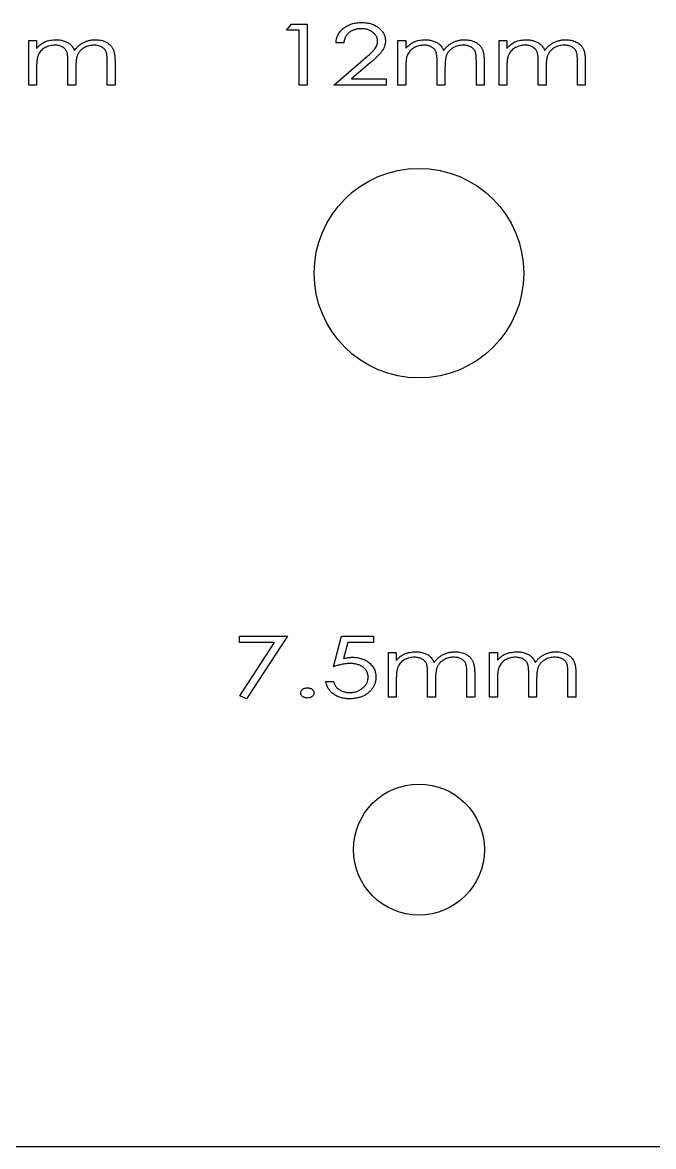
# Model space of a CAD drawing. Header units: millimetres. Extents: x 0 to 300, y -15 to 160.
# Drawn here: x 157.3 to 193.4, y 0 to 64.4 of the extents above; entities that cross this region are included whole.
import ezdxf

# ---------------------------------------------------------------- set-up
doc = ezdxf.new("R2010")
doc.units = ezdxf.units.MM

msp = doc.modelspace()

# ---------------------------------------------------------------- linework, layer by layer
at = {"color": 7, "linetype": 'Continuous', "lineweight": 25}
for p, q in [((172.427, 63.904), (172.701, 64.263)), ((173.145, 63.904), (172.427, 63.904)), ((172.701, 64.263), (173.594, 64.263)), ((173.145, 60.763), (173.145, 63.904)), ((173.594, 64.263), (173.594, 60.763)), ((157.665, 63.321), (158.113, 63.321)), ((157.665, 60.763), (157.665, 63.321)), ((158.113, 63.321), (158.113, 62.876)), ((175.703, 63.186), (175.254, 63.186)), ((178.799, 63.321), (179.248, 63.321)), ((178.799, 60.763), (178.799, 63.321)), ((179.248, 63.321), (179.248, 62.876)), ((184.588, 63.321), (185.036, 63.321)), ((184.588, 60.763), (184.588, 63.321)), ((185.036, 63.321), (185.036, 62.876)), ((158.113, 61.839), (158.113, 60.763)), ((159.908, 60.763), (159.908, 62.064)), ((162.152, 60.763), (162.152, 62.15)), ((162.6, 62.148), (162.6, 60.763)), ((175.12, 60.763), (176.809, 62.212)), ((177.213, 62.037), (176.145, 61.122)), ((179.248, 61.839), (179.248, 60.763)), ((181.043, 60.763), (181.043, 62.064)), ((183.286, 60.763), (183.286, 62.15)), ((183.735, 62.148), (183.735, 60.763)), ((185.036, 61.839), (185.036, 60.763)), ((186.831, 60.763), (186.831, 62.064)), ((189.075, 60.763), (189.075, 62.15)), ((189.524, 62.148), (189.524, 60.763)), ((160.357, 61.758), (160.357, 60.763)), ((181.491, 61.758), (181.491, 60.763)), ((187.28, 61.758), (187.28, 60.763)), ((158.113, 60.763), (157.665, 60.763)), ((160.357, 60.763), (159.908, 60.763)), ((162.6, 60.763), (162.152, 60.763)), ((173.594, 60.763), (173.145, 60.763)), ((178.126, 60.763), (175.12, 60.763)), ((176.145, 61.122), (178.126, 61.122)), ((178.126, 61.122), (178.126, 60.763)), ((179.248, 60.763), (178.799, 60.763)), ((181.491, 60.763), (181.043, 60.763)), ((183.735, 60.763), (183.286, 60.763)), ((185.036, 60.763), (184.588, 60.763)), ((187.28, 60.763), (186.831, 60.763)), ((189.524, 60.763), (189.075, 60.763)), ((169.73, 29.222), (172.467, 29.222)), ((169.73, 28.863), (169.73, 29.222)), ((172.467, 29.222), (170.134, 25.633)), ((175.115, 27.472), (175.564, 29.222)), ((175.564, 29.222), (177.403, 29.222)), ((177.403, 29.222), (177.403, 28.863)), ((171.731, 28.863), (169.73, 28.863)), ((169.741, 25.804), (171.731, 28.863)), ((175.928, 28.863), (175.69, 27.935)), ((177.403, 28.863), (175.928, 28.863)), ((178.256, 28.28), (178.705, 28.28)), ((178.256, 25.722), (178.256, 28.28)), ((178.705, 28.28), (178.705, 27.835)), ((184.044, 28.28), (184.493, 28.28)), ((184.044, 25.722), (184.044, 28.28)), ((184.493, 28.28), (184.493, 27.835)), ((182.743, 25.722), (182.743, 27.109)), ((183.192, 27.108), (183.192, 25.722)), ((188.532, 25.722), (188.532, 27.109)), ((188.98, 27.108), (188.98, 25.722)), ((174.666, 26.62), (175.115, 26.62)), ((178.705, 26.798), (178.705, 25.722)), ((180.499, 25.722), (180.499, 27.023)), ((180.948, 26.717), (180.948, 25.722)), ((184.493, 26.798), (184.493, 25.722)), ((186.288, 25.722), (186.288, 27.023)), ((186.737, 26.717), (186.737, 25.722)), ((170.134, 25.633), (169.741, 25.804)), ((178.705, 25.722), (178.256, 25.722)), ((180.948, 25.722), (180.499, 25.722)), ((183.192, 25.722), (182.743, 25.722)), ((184.493, 25.722), (184.044, 25.722)), ((186.737, 25.722), (186.288, 25.722)), ((188.98, 25.722), (188.532, 25.722)), ((0, 0), (300, 0))]:
    msp.add_line(p, q, dxfattribs=at)
for centre, radius in [((180, 50), 6), ((180, 17), 3.75)]:
    msp.add_circle(centre, radius, dxfattribs=at)
for points, knots in [([(175.254, 63.186), (175.257, 63.228), (175.262, 63.31), (175.286, 63.43), (175.322, 63.544), (175.37, 63.652), (175.432, 63.754), (175.505, 63.852), (175.591, 63.943), (175.689, 64.027), (175.796, 64.104), (175.91, 64.17), (176.03, 64.227), (176.157, 64.273), (176.29, 64.309), (176.428, 64.334), (176.573, 64.35), (176.671, 64.352), (176.722, 64.353)], [0, 0, 0, 0, 0.060187, 0.1186, 0.175503, 0.232224, 0.289199, 0.347421, 0.407245, 0.469592, 0.533084, 0.596651, 0.659955, 0.724552, 0.790185, 0.858053, 0.927521, 1, 1, 1, 1]), ([(176.722, 64.353), (176.771, 64.352), (176.868, 64.35), (177.01, 64.335), (177.144, 64.311), (177.271, 64.277), (177.391, 64.233), (177.503, 64.179), (177.609, 64.116), (177.706, 64.042), (177.794, 63.963), (177.87, 63.879), (177.936, 63.793), (177.989, 63.701), (178.031, 63.607), (178.06, 63.509), (178.078, 63.407), (178.08, 63.338), (178.081, 63.303)], [0, 0, 0, 0, 0.0778757, 0.152072, 0.223363, 0.2917572, 0.3583186, 0.4235091, 0.487732, 0.5516878, 0.614071, 0.673318, 0.7297104, 0.784494, 0.8382481, 0.891559, 0.9452177, 1, 1, 1, 1]), ([(176.7, 63.994), (176.666, 63.993), (176.6, 63.992), (176.503, 63.982), (176.411, 63.965), (176.323, 63.942), (176.239, 63.913), (176.159, 63.876), (176.084, 63.832), (176.014, 63.783), (175.949, 63.727), (175.891, 63.666), (175.841, 63.599), (175.798, 63.527), (175.763, 63.449), (175.735, 63.367), (175.715, 63.278), (175.707, 63.217), (175.703, 63.186)], [0, 0, 0, 0, 0.070999, 0.139349, 0.204974, 0.268678, 0.331326, 0.39262, 0.453131, 0.513965, 0.573719, 0.632629, 0.69107, 0.749633, 0.809173, 0.870568, 0.933798, 1, 1, 1, 1]), ([(177.633, 63.284), (177.632, 63.308), (177.63, 63.355), (177.617, 63.425), (177.596, 63.491), (177.566, 63.556), (177.527, 63.617), (177.48, 63.676), (177.425, 63.732), (177.362, 63.786), (177.293, 63.834), (177.22, 63.877), (177.143, 63.913), (177.062, 63.943), (176.977, 63.966), (176.888, 63.982), (176.795, 63.992), (176.732, 63.993), (176.7, 63.994)], [0, 0, 0, 0, 0.055224, 0.109076, 0.162405, 0.216574, 0.272661, 0.329974, 0.39074, 0.454756, 0.520287, 0.585452, 0.650983, 0.717153, 0.784938, 0.854163, 0.925906, 1, 1, 1, 1]), ([(158.113, 62.876), (158.15, 62.915), (158.22, 62.99), (158.333, 63.089), (158.447, 63.172), (158.527, 63.215), (158.566, 63.236)], [0, 0, 0, 0, 0.275334, 0.531598, 0.772747, 1, 1, 1, 1]), ([(158.566, 63.236), (158.62, 63.256), (158.727, 63.296), (158.895, 63.336), (159.066, 63.361), (159.182, 63.364), (159.24, 63.366)], [0, 0, 0, 0, 0.248666, 0.497511, 0.746763, 1, 1, 1, 1]), ([(159.24, 63.366), (159.279, 63.365), (159.357, 63.362), (159.472, 63.349), (159.584, 63.326), (159.692, 63.294), (159.794, 63.254), (159.887, 63.209), (159.97, 63.157), (160.045, 63.098), (160.113, 63.029), (160.173, 62.947), (160.231, 62.853), (160.262, 62.784), (160.279, 62.748)], [0, 0, 0, 0, 0.091495, 0.181331, 0.269692, 0.35767, 0.442954, 0.523017, 0.598806, 0.67121, 0.744319, 0.822785, 0.90752, 1, 1, 1, 1]), ([(160.279, 62.748), (160.297, 62.773), (160.332, 62.822), (160.39, 62.891), (160.451, 62.955), (160.515, 63.015), (160.583, 63.071), (160.654, 63.121), (160.728, 63.167), (160.805, 63.209), (160.885, 63.246), (160.967, 63.277), (161.049, 63.305), (161.134, 63.328), (161.22, 63.344), (161.307, 63.357), (161.396, 63.364), (161.456, 63.365), (161.486, 63.366)], [0, 0, 0, 0, 0.064963, 0.128426, 0.191314, 0.253159, 0.314906, 0.376509, 0.438526, 0.50052, 0.562959, 0.624754, 0.686477, 0.748159, 0.810399, 0.87263, 0.935901, 1, 1, 1, 1]), ([(161.486, 63.366), (161.541, 63.364), (161.649, 63.361), (161.805, 63.336), (161.951, 63.294), (162.065, 63.245), (162.149, 63.198), (162.209, 63.161), (162.264, 63.119), (162.314, 63.074), (162.361, 63.026), (162.403, 62.975), (162.441, 62.92), (162.475, 62.861), (162.505, 62.797), (162.531, 62.726), (162.552, 62.648), (162.57, 62.562), (162.584, 62.469), (162.594, 62.369), (162.599, 62.261), (162.6, 62.187), (162.6, 62.148)], [0, 0, 0, 0, 0.0870232, 0.1701395, 0.2494902, 0.3271878, 0.3652641, 0.4021953, 0.4383649, 0.4739917, 0.5090378, 0.5439842, 0.5790694, 0.6145287, 0.6512593, 0.6910396, 0.7336616, 0.779794, 0.8291687, 0.8823072, 0.9393378, 1, 1, 1, 1]), ([(176.809, 62.212), (176.85, 62.246), (176.928, 62.312), (177.041, 62.409), (177.141, 62.499), (177.23, 62.581), (177.308, 62.658), (177.376, 62.726), (177.431, 62.789), (177.49, 62.861), (177.547, 62.949), (177.596, 63.058), (177.627, 63.17), (177.631, 63.246), (177.633, 63.284)], [0, 0, 0, 0, 0.115125, 0.221258, 0.31766, 0.404739, 0.482883, 0.551792, 0.611569, 0.662324, 0.752051, 0.836816, 0.918323, 1, 1, 1, 1]), ([(178.081, 63.303), (178.081, 63.279), (178.08, 63.23), (178.071, 63.157), (178.057, 63.085), (178.038, 63.014), (178.013, 62.944), (177.981, 62.876), (177.946, 62.808), (177.903, 62.742), (177.852, 62.673), (177.792, 62.599), (177.721, 62.519), (177.639, 62.434), (177.548, 62.342), (177.445, 62.246), (177.333, 62.142), (177.254, 62.073), (177.213, 62.037)], [0, 0, 0, 0, 0.046436, 0.092701, 0.138635, 0.184837, 0.231391, 0.278461, 0.326501, 0.375783, 0.428906, 0.488607, 0.555914, 0.63031, 0.711557, 0.800339, 0.896359, 1, 1, 1, 1]), ([(179.248, 62.876), (179.284, 62.915), (179.355, 62.99), (179.468, 63.089), (179.582, 63.172), (179.662, 63.215), (179.701, 63.236)], [0, 0, 0, 0, 0.275334, 0.531598, 0.772747, 1, 1, 1, 1]), ([(179.701, 63.236), (179.754, 63.256), (179.862, 63.296), (180.029, 63.336), (180.201, 63.361), (180.316, 63.364), (180.375, 63.366)], [0, 0, 0, 0, 0.248666, 0.497511, 0.746763, 1, 1, 1, 1]), ([(180.375, 63.366), (180.414, 63.365), (180.492, 63.362), (180.607, 63.349), (180.719, 63.326), (180.827, 63.294), (180.928, 63.254), (181.022, 63.209), (181.105, 63.157), (181.18, 63.098), (181.247, 63.029), (181.308, 62.947), (181.365, 62.853), (181.397, 62.784), (181.414, 62.748)], [0, 0, 0, 0, 0.0914947, 0.1813305, 0.2696925, 0.3576699, 0.4429541, 0.5230166, 0.5988065, 0.6712097, 0.7443191, 0.8227847, 0.9075203, 1, 1, 1, 1]), ([(181.414, 62.748), (181.432, 62.773), (181.467, 62.822), (181.525, 62.891), (181.586, 62.955), (181.65, 63.015), (181.717, 63.071), (181.788, 63.121), (181.863, 63.167), (181.94, 63.209), (182.019, 63.246), (182.101, 63.277), (182.184, 63.305), (182.268, 63.328), (182.354, 63.344), (182.442, 63.357), (182.531, 63.364), (182.591, 63.365), (182.621, 63.366)], [0, 0, 0, 0, 0.064963, 0.128426, 0.191314, 0.253159, 0.314906, 0.376509, 0.438526, 0.50052, 0.562959, 0.624754, 0.686477, 0.748159, 0.810399, 0.87263, 0.935901, 1, 1, 1, 1]), ([(182.621, 63.366), (182.676, 63.364), (182.784, 63.361), (182.94, 63.336), (183.086, 63.294), (183.2, 63.245), (183.284, 63.198), (183.343, 63.161), (183.398, 63.119), (183.449, 63.074), (183.495, 63.026), (183.537, 62.975), (183.575, 62.92), (183.609, 62.861), (183.639, 62.797), (183.665, 62.726), (183.687, 62.648), (183.705, 62.562), (183.719, 62.469), (183.728, 62.369), (183.734, 62.261), (183.735, 62.187), (183.735, 62.148)], [0, 0, 0, 0, 0.087023, 0.170139, 0.24949, 0.327188, 0.365264, 0.402195, 0.438365, 0.473992, 0.509038, 0.543984, 0.579069, 0.614529, 0.651259, 0.69104, 0.733662, 0.779794, 0.829169, 0.882307, 0.939338, 1, 1, 1, 1]), ([(185.036, 62.876), (185.073, 62.915), (185.143, 62.99), (185.256, 63.089), (185.37, 63.172), (185.45, 63.215), (185.489, 63.236)], [0, 0, 0, 0, 0.2753336, 0.5315984, 0.7727473, 1, 1, 1, 1]), ([(185.489, 63.236), (185.543, 63.256), (185.65, 63.296), (185.818, 63.336), (185.989, 63.361), (186.105, 63.364), (186.163, 63.366)], [0, 0, 0, 0, 0.248666, 0.497511, 0.746763, 1, 1, 1, 1]), ([(186.163, 63.366), (186.202, 63.365), (186.28, 63.362), (186.395, 63.349), (186.508, 63.326), (186.615, 63.294), (186.717, 63.254), (186.81, 63.209), (186.893, 63.157), (186.968, 63.098), (187.036, 63.029), (187.096, 62.947), (187.154, 62.853), (187.186, 62.784), (187.202, 62.748)], [0, 0, 0, 0, 0.0914947, 0.1813305, 0.2696925, 0.3576699, 0.4429541, 0.5230166, 0.5988065, 0.6712097, 0.7443191, 0.8227847, 0.9075203, 1, 1, 1, 1]), ([(187.202, 62.748), (187.22, 62.773), (187.256, 62.822), (187.313, 62.891), (187.374, 62.955), (187.438, 63.015), (187.506, 63.071), (187.577, 63.121), (187.651, 63.167), (187.729, 63.209), (187.808, 63.246), (187.89, 63.277), (187.972, 63.305), (188.057, 63.328), (188.143, 63.344), (188.23, 63.357), (188.319, 63.364), (188.379, 63.365), (188.409, 63.366)], [0, 0, 0, 0, 0.064963, 0.128426, 0.191314, 0.253159, 0.314906, 0.376509, 0.438526, 0.50052, 0.562959, 0.624754, 0.686477, 0.748159, 0.810399, 0.87263, 0.935901, 1, 1, 1, 1]), ([(188.409, 63.366), (188.464, 63.364), (188.572, 63.361), (188.728, 63.336), (188.874, 63.294), (188.988, 63.245), (189.072, 63.198), (189.132, 63.161), (189.187, 63.119), (189.237, 63.074), (189.284, 63.026), (189.326, 62.975), (189.364, 62.92), (189.398, 62.861), (189.428, 62.797), (189.454, 62.726), (189.475, 62.648), (189.493, 62.562), (189.507, 62.469), (189.517, 62.369), (189.522, 62.261), (189.523, 62.187), (189.524, 62.148)], [0, 0, 0, 0, 0.087023, 0.170139, 0.24949, 0.327188, 0.365264, 0.402195, 0.438365, 0.473992, 0.509038, 0.543984, 0.579069, 0.614529, 0.651259, 0.69104, 0.733662, 0.779794, 0.829169, 0.882307, 0.939338, 1, 1, 1, 1]), ([(159.148, 63.052), (159.101, 63.05), (159.006, 63.047), (158.867, 63.02), (158.733, 62.977), (158.605, 62.918), (158.488, 62.845), (158.386, 62.757), (158.3, 62.659), (158.241, 62.566), (158.204, 62.484), (158.18, 62.414), (158.159, 62.337), (158.142, 62.252), (158.129, 62.16), (158.12, 62.06), (158.114, 61.952), (158.114, 61.878), (158.113, 61.839)], [0, 0, 0, 0, 0.0783695, 0.1556176, 0.2325217, 0.3102833, 0.386838, 0.4598222, 0.5308438, 0.6021689, 0.6394218, 0.6795258, 0.7234663, 0.7710062, 0.8220197, 0.8773569, 0.9364012, 1, 1, 1, 1]), ([(159.908, 62.064), (159.908, 62.1), (159.907, 62.171), (159.905, 62.272), (159.898, 62.364), (159.891, 62.447), (159.88, 62.521), (159.869, 62.585), (159.854, 62.64), (159.831, 62.702), (159.794, 62.768), (159.736, 62.84), (159.664, 62.902), (159.58, 62.955), (159.485, 62.998), (159.38, 63.03), (159.267, 63.048), (159.188, 63.05), (159.148, 63.052)], [0, 0, 0, 0, 0.07574, 0.145712, 0.209053, 0.26622, 0.317385, 0.362041, 0.401599, 0.435023, 0.496775, 0.558852, 0.623472, 0.69199, 0.764089, 0.838247, 0.916917, 1, 1, 1, 1]), ([(161.394, 63.052), (161.344, 63.05), (161.247, 63.047), (161.104, 63.019), (160.967, 62.976), (160.86, 62.925), (160.78, 62.876), (160.723, 62.837), (160.671, 62.793), (160.622, 62.749), (160.579, 62.7), (160.538, 62.649), (160.504, 62.595), (160.471, 62.537), (160.443, 62.473), (160.421, 62.399), (160.4, 62.316), (160.384, 62.223), (160.372, 62.121), (160.363, 62.009), (160.358, 61.887), (160.357, 61.802), (160.357, 61.758)], [0, 0, 0, 0, 0.077845, 0.153555, 0.228222, 0.303349, 0.340367, 0.376638, 0.411962, 0.446627, 0.480796, 0.51491, 0.548727, 0.582858, 0.618987, 0.659177, 0.703934, 0.753287, 0.807472, 0.866601, 0.930743, 1, 1, 1, 1]), ([(162.152, 62.15), (162.151, 62.183), (162.151, 62.246), (162.147, 62.336), (162.142, 62.418), (162.134, 62.492), (162.124, 62.559), (162.111, 62.617), (162.097, 62.668), (162.073, 62.724), (162.036, 62.787), (161.977, 62.853), (161.906, 62.911), (161.823, 62.961), (161.728, 63.002), (161.625, 63.031), (161.512, 63.049), (161.434, 63.051), (161.394, 63.052)], [0, 0, 0, 0, 0.071452, 0.137333, 0.19718, 0.251565, 0.300142, 0.343594, 0.381868, 0.415039, 0.476828, 0.540485, 0.60648, 0.677459, 0.751973, 0.829992, 0.91213, 1, 1, 1, 1]), ([(180.283, 63.052), (180.235, 63.05), (180.141, 63.047), (180.002, 63.02), (179.868, 62.977), (179.74, 62.918), (179.623, 62.845), (179.521, 62.757), (179.434, 62.659), (179.376, 62.566), (179.339, 62.484), (179.314, 62.414), (179.293, 62.337), (179.277, 62.252), (179.263, 62.16), (179.255, 62.06), (179.249, 61.952), (179.248, 61.878), (179.248, 61.839)], [0, 0, 0, 0, 0.0783695, 0.1556176, 0.2325217, 0.3102833, 0.386838, 0.4598222, 0.5308438, 0.6021689, 0.6394218, 0.6795258, 0.7234663, 0.7710062, 0.8220197, 0.8773569, 0.9364012, 1, 1, 1, 1]), ([(181.043, 62.064), (181.042, 62.1), (181.042, 62.171), (181.04, 62.272), (181.033, 62.364), (181.026, 62.447), (181.015, 62.521), (181.004, 62.585), (180.988, 62.64), (180.966, 62.702), (180.928, 62.768), (180.871, 62.84), (180.799, 62.902), (180.714, 62.955), (180.619, 62.998), (180.515, 63.03), (180.401, 63.048), (180.323, 63.05), (180.283, 63.052)], [0, 0, 0, 0, 0.07574, 0.145712, 0.209053, 0.26622, 0.317385, 0.362041, 0.401599, 0.435023, 0.496775, 0.558852, 0.623472, 0.69199, 0.764089, 0.838247, 0.916917, 1, 1, 1, 1]), ([(182.528, 63.052), (182.479, 63.05), (182.381, 63.047), (182.239, 63.019), (182.102, 62.976), (181.995, 62.925), (181.914, 62.876), (181.857, 62.837), (181.806, 62.793), (181.757, 62.749), (181.713, 62.7), (181.673, 62.649), (181.638, 62.595), (181.606, 62.537), (181.578, 62.473), (181.555, 62.399), (181.535, 62.316), (181.519, 62.223), (181.507, 62.121), (181.497, 62.009), (181.493, 61.887), (181.492, 61.802), (181.491, 61.758)], [0, 0, 0, 0, 0.0778452, 0.1535548, 0.2282223, 0.3033491, 0.3403667, 0.3766383, 0.4119624, 0.4466274, 0.4807957, 0.5149104, 0.5487274, 0.582858, 0.6189872, 0.6591767, 0.703934, 0.7532874, 0.8074721, 0.8666005, 0.9307434, 1, 1, 1, 1]), ([(183.286, 62.15), (183.286, 62.183), (183.285, 62.246), (183.282, 62.336), (183.276, 62.418), (183.269, 62.492), (183.259, 62.559), (183.245, 62.617), (183.231, 62.668), (183.208, 62.724), (183.17, 62.787), (183.112, 62.853), (183.04, 62.911), (182.957, 62.961), (182.863, 63.002), (182.759, 63.031), (182.647, 63.049), (182.569, 63.051), (182.528, 63.052)], [0, 0, 0, 0, 0.071452, 0.137333, 0.19718, 0.251565, 0.300142, 0.343594, 0.381868, 0.415039, 0.476828, 0.540485, 0.60648, 0.677459, 0.751973, 0.829992, 0.91213, 1, 1, 1, 1]), ([(186.071, 63.052), (186.024, 63.05), (185.929, 63.047), (185.79, 63.02), (185.656, 62.977), (185.529, 62.918), (185.411, 62.845), (185.309, 62.757), (185.223, 62.659), (185.165, 62.566), (185.127, 62.484), (185.103, 62.414), (185.082, 62.337), (185.066, 62.252), (185.052, 62.16), (185.043, 62.06), (185.038, 61.952), (185.037, 61.878), (185.036, 61.839)], [0, 0, 0, 0, 0.078369, 0.155618, 0.232522, 0.310283, 0.386838, 0.459822, 0.530844, 0.602169, 0.639422, 0.679526, 0.723466, 0.771006, 0.82202, 0.877357, 0.936401, 1, 1, 1, 1]), ([(186.831, 62.064), (186.831, 62.1), (186.83, 62.171), (186.828, 62.272), (186.821, 62.364), (186.814, 62.447), (186.803, 62.521), (186.792, 62.585), (186.777, 62.64), (186.755, 62.702), (186.717, 62.768), (186.659, 62.84), (186.587, 62.902), (186.503, 62.955), (186.408, 62.998), (186.303, 63.03), (186.19, 63.048), (186.111, 63.05), (186.071, 63.052)], [0, 0, 0, 0, 0.0757399, 0.1457118, 0.2090526, 0.2662204, 0.3173846, 0.3620406, 0.4015988, 0.4350226, 0.4967749, 0.5588523, 0.6234715, 0.69199, 0.7640894, 0.8382475, 0.916917, 1, 1, 1, 1]), ([(188.317, 63.052), (188.267, 63.05), (188.17, 63.047), (188.027, 63.019), (187.891, 62.976), (187.783, 62.925), (187.703, 62.876), (187.646, 62.837), (187.594, 62.793), (187.545, 62.749), (187.502, 62.7), (187.461, 62.649), (187.427, 62.595), (187.394, 62.537), (187.366, 62.473), (187.344, 62.399), (187.323, 62.316), (187.308, 62.223), (187.295, 62.121), (187.286, 62.009), (187.281, 61.887), (187.28, 61.802), (187.28, 61.758)], [0, 0, 0, 0, 0.077845, 0.153555, 0.228222, 0.303349, 0.340367, 0.376638, 0.411962, 0.446627, 0.480796, 0.51491, 0.548727, 0.582858, 0.618987, 0.659177, 0.703934, 0.753287, 0.807472, 0.866601, 0.930743, 1, 1, 1, 1]), ([(189.075, 62.15), (189.075, 62.183), (189.074, 62.246), (189.07, 62.336), (189.065, 62.418), (189.058, 62.492), (189.047, 62.559), (189.034, 62.617), (189.02, 62.668), (188.996, 62.724), (188.959, 62.787), (188.901, 62.853), (188.829, 62.911), (188.746, 62.961), (188.651, 63.002), (188.548, 63.031), (188.435, 63.049), (188.357, 63.051), (188.317, 63.052)], [0, 0, 0, 0, 0.0714522, 0.1373331, 0.19718, 0.2515646, 0.3001416, 0.3435939, 0.381868, 0.4150388, 0.4768277, 0.540485, 0.6064804, 0.6774591, 0.7519729, 0.829992, 0.9121299, 1, 1, 1, 1]), ([(179.158, 28.195), (179.211, 28.215), (179.318, 28.255), (179.486, 28.295), (179.657, 28.32), (179.773, 28.323), (179.831, 28.325)], [0, 0, 0, 0, 0.248666, 0.497511, 0.746763, 1, 1, 1, 1]), ([(179.831, 28.325), (179.871, 28.324), (179.948, 28.322), (180.064, 28.308), (180.176, 28.285), (180.284, 28.253), (180.385, 28.213), (180.478, 28.168), (180.562, 28.116), (180.636, 28.057), (180.704, 27.988), (180.764, 27.906), (180.822, 27.813), (180.854, 27.743), (180.87, 27.707)], [0, 0, 0, 0, 0.091495, 0.181331, 0.269692, 0.35767, 0.442954, 0.523017, 0.598806, 0.67121, 0.744319, 0.822785, 0.90752, 1, 1, 1, 1]), ([(180.87, 27.707), (180.888, 27.732), (180.924, 27.781), (180.982, 27.85), (181.043, 27.914), (181.107, 27.974), (181.174, 28.03), (181.245, 28.08), (181.319, 28.127), (181.397, 28.168), (181.476, 28.205), (181.558, 28.236), (181.641, 28.264), (181.725, 28.287), (181.811, 28.303), (181.899, 28.316), (181.988, 28.323), (182.048, 28.324), (182.078, 28.325)], [0, 0, 0, 0, 0.064963, 0.128426, 0.191314, 0.253159, 0.314906, 0.376509, 0.438526, 0.50052, 0.562959, 0.624754, 0.686477, 0.748159, 0.810399, 0.87263, 0.935901, 1, 1, 1, 1]), ([(182.078, 28.325), (182.133, 28.323), (182.24, 28.32), (182.397, 28.296), (182.543, 28.253), (182.656, 28.205), (182.741, 28.158), (182.8, 28.12), (182.855, 28.078), (182.905, 28.033), (182.952, 27.985), (182.994, 27.934), (183.032, 27.879), (183.066, 27.82), (183.096, 27.756), (183.122, 27.685), (183.143, 27.607), (183.162, 27.522), (183.175, 27.429), (183.185, 27.328), (183.19, 27.22), (183.191, 27.146), (183.192, 27.108)], [0, 0, 0, 0, 0.087023, 0.170139, 0.24949, 0.327188, 0.365264, 0.402195, 0.438365, 0.473992, 0.509038, 0.543984, 0.579069, 0.614529, 0.651259, 0.69104, 0.733662, 0.779794, 0.829169, 0.882307, 0.939338, 1, 1, 1, 1]), ([(184.946, 28.195), (185, 28.215), (185.107, 28.255), (185.274, 28.295), (185.446, 28.32), (185.562, 28.323), (185.62, 28.325)], [0, 0, 0, 0, 0.248666, 0.497511, 0.746763, 1, 1, 1, 1]), ([(185.62, 28.325), (185.659, 28.324), (185.737, 28.322), (185.852, 28.308), (185.964, 28.285), (186.072, 28.253), (186.174, 28.213), (186.267, 28.168), (186.35, 28.116), (186.425, 28.057), (186.492, 27.988), (186.553, 27.906), (186.611, 27.813), (186.642, 27.743), (186.659, 27.707)], [0, 0, 0, 0, 0.091495, 0.181331, 0.269692, 0.35767, 0.442954, 0.523017, 0.598806, 0.67121, 0.744319, 0.822785, 0.90752, 1, 1, 1, 1]), ([(186.659, 27.707), (186.677, 27.732), (186.712, 27.781), (186.77, 27.85), (186.831, 27.914), (186.895, 27.974), (186.962, 28.03), (187.034, 28.08), (187.108, 28.127), (187.185, 28.168), (187.265, 28.205), (187.346, 28.236), (187.429, 28.264), (187.514, 28.287), (187.6, 28.303), (187.687, 28.316), (187.776, 28.323), (187.836, 28.324), (187.866, 28.325)], [0, 0, 0, 0, 0.064963, 0.128426, 0.191314, 0.253159, 0.314906, 0.376509, 0.438526, 0.50052, 0.562959, 0.624754, 0.686477, 0.748159, 0.810399, 0.87263, 0.935901, 1, 1, 1, 1]), ([(187.866, 28.325), (187.921, 28.323), (188.029, 28.32), (188.185, 28.296), (188.331, 28.253), (188.445, 28.205), (188.529, 28.158), (188.588, 28.12), (188.643, 28.078), (188.694, 28.033), (188.74, 27.985), (188.783, 27.934), (188.821, 27.879), (188.855, 27.82), (188.884, 27.756), (188.91, 27.685), (188.932, 27.607), (188.95, 27.522), (188.964, 27.429), (188.974, 27.328), (188.979, 27.22), (188.98, 27.146), (188.98, 27.108)], [0, 0, 0, 0, 0.0870232, 0.1701395, 0.2494902, 0.3271878, 0.3652641, 0.4021953, 0.4383649, 0.4739917, 0.5090378, 0.5439842, 0.5790694, 0.6145287, 0.6512593, 0.6910396, 0.7336616, 0.779794, 0.8291687, 0.8823072, 0.9393378, 1, 1, 1, 1]), ([(175.69, 27.935), (175.736, 27.947), (175.824, 27.969), (175.953, 27.993), (176.076, 28.008), (176.155, 28.01), (176.194, 28.011)], [0, 0, 0, 0, 0.274191, 0.532566, 0.773149, 1, 1, 1, 1]), ([(176.194, 28.011), (176.242, 28.01), (176.335, 28.008), (176.472, 27.992), (176.603, 27.967), (176.727, 27.932), (176.845, 27.887), (176.956, 27.832), (177.061, 27.766), (177.159, 27.691), (177.247, 27.608), (177.326, 27.519), (177.391, 27.424), (177.446, 27.324), (177.487, 27.217), (177.516, 27.105), (177.535, 26.987), (177.537, 26.907), (177.538, 26.866)], [0, 0, 0, 0, 0.072428, 0.142059, 0.208935, 0.274198, 0.337657, 0.400338, 0.462661, 0.525401, 0.587156, 0.646505, 0.704674, 0.761991, 0.819515, 0.877869, 0.93784, 1, 1, 1, 1]), ([(178.705, 27.835), (178.741, 27.874), (178.812, 27.95), (178.925, 28.049), (179.039, 28.131), (179.119, 28.174), (179.158, 28.195)], [0, 0, 0, 0, 0.275334, 0.531598, 0.772747, 1, 1, 1, 1]), ([(179.739, 28.011), (179.692, 28.009), (179.597, 28.006), (179.459, 27.979), (179.324, 27.936), (179.197, 27.877), (179.079, 27.804), (178.977, 27.717), (178.891, 27.618), (178.833, 27.525), (178.796, 27.443), (178.771, 27.374), (178.75, 27.296), (178.734, 27.212), (178.72, 27.119), (178.712, 27.019), (178.706, 26.911), (178.705, 26.837), (178.705, 26.798)], [0, 0, 0, 0, 0.0783695, 0.1556176, 0.2325217, 0.3102833, 0.386838, 0.4598222, 0.5308438, 0.6021689, 0.6394218, 0.6795258, 0.7234663, 0.7710062, 0.8220197, 0.8773569, 0.9364012, 1, 1, 1, 1]), ([(180.499, 27.023), (180.499, 27.06), (180.498, 27.13), (180.496, 27.231), (180.489, 27.323), (180.482, 27.406), (180.471, 27.48), (180.46, 27.544), (180.445, 27.599), (180.423, 27.661), (180.385, 27.728), (180.327, 27.799), (180.255, 27.861), (180.171, 27.914), (180.076, 27.957), (179.971, 27.989), (179.858, 28.007), (179.78, 28.009), (179.739, 28.011)], [0, 0, 0, 0, 0.07574, 0.145712, 0.209053, 0.26622, 0.317385, 0.362041, 0.401599, 0.435023, 0.496775, 0.558852, 0.623472, 0.69199, 0.764089, 0.838247, 0.916917, 1, 1, 1, 1]), ([(181.985, 28.011), (181.936, 28.009), (181.838, 28.006), (181.696, 27.978), (181.559, 27.935), (181.452, 27.884), (181.371, 27.835), (181.314, 27.796), (181.262, 27.753), (181.213, 27.708), (181.17, 27.659), (181.13, 27.608), (181.095, 27.554), (181.062, 27.496), (181.034, 27.432), (181.012, 27.358), (180.991, 27.275), (180.976, 27.183), (180.963, 27.08), (180.954, 26.968), (180.95, 26.846), (180.949, 26.761), (180.948, 26.717)], [0, 0, 0, 0, 0.077845, 0.153555, 0.228222, 0.303349, 0.340367, 0.376638, 0.411962, 0.446627, 0.480796, 0.51491, 0.548727, 0.582858, 0.618987, 0.659177, 0.703934, 0.753287, 0.807472, 0.866601, 0.930743, 1, 1, 1, 1]), ([(182.743, 27.109), (182.743, 27.142), (182.742, 27.205), (182.739, 27.295), (182.733, 27.377), (182.726, 27.451), (182.716, 27.518), (182.702, 27.576), (182.688, 27.627), (182.664, 27.683), (182.627, 27.746), (182.569, 27.812), (182.497, 27.87), (182.414, 27.92), (182.32, 27.961), (182.216, 27.99), (182.103, 28.008), (182.025, 28.01), (181.985, 28.011)], [0, 0, 0, 0, 0.071452, 0.137333, 0.19718, 0.251565, 0.300142, 0.343594, 0.381868, 0.415039, 0.476828, 0.540485, 0.60648, 0.677459, 0.751973, 0.829992, 0.91213, 1, 1, 1, 1]), ([(184.493, 27.835), (184.53, 27.874), (184.6, 27.95), (184.713, 28.049), (184.827, 28.131), (184.907, 28.174), (184.946, 28.195)], [0, 0, 0, 0, 0.275334, 0.531598, 0.772747, 1, 1, 1, 1]), ([(185.528, 28.011), (185.48, 28.009), (185.386, 28.006), (185.247, 27.979), (185.113, 27.936), (184.985, 27.877), (184.868, 27.804), (184.766, 27.717), (184.68, 27.618), (184.621, 27.525), (184.584, 27.443), (184.559, 27.374), (184.539, 27.296), (184.522, 27.212), (184.509, 27.119), (184.5, 27.019), (184.494, 26.911), (184.493, 26.837), (184.493, 26.798)], [0, 0, 0, 0, 0.0783695, 0.1556176, 0.2325217, 0.3102833, 0.386838, 0.4598222, 0.5308438, 0.6021689, 0.6394218, 0.6795258, 0.7234663, 0.7710062, 0.8220197, 0.8773569, 0.9364012, 1, 1, 1, 1]), ([(186.288, 27.023), (186.288, 27.06), (186.287, 27.13), (186.285, 27.231), (186.278, 27.323), (186.271, 27.406), (186.26, 27.48), (186.249, 27.544), (186.233, 27.599), (186.211, 27.661), (186.173, 27.728), (186.116, 27.799), (186.044, 27.861), (185.959, 27.914), (185.864, 27.957), (185.76, 27.989), (185.647, 28.007), (185.568, 28.009), (185.528, 28.011)], [0, 0, 0, 0, 0.07574, 0.145712, 0.209053, 0.26622, 0.317385, 0.362041, 0.401599, 0.435023, 0.496775, 0.558852, 0.623472, 0.69199, 0.764089, 0.838247, 0.916917, 1, 1, 1, 1]), ([(187.774, 28.011), (187.724, 28.009), (187.627, 28.006), (187.484, 27.978), (187.347, 27.935), (187.24, 27.884), (187.16, 27.835), (187.102, 27.796), (187.051, 27.753), (187.002, 27.708), (186.959, 27.659), (186.918, 27.608), (186.883, 27.554), (186.851, 27.496), (186.823, 27.432), (186.8, 27.358), (186.78, 27.275), (186.764, 27.183), (186.752, 27.08), (186.743, 26.968), (186.738, 26.846), (186.737, 26.761), (186.737, 26.717)], [0, 0, 0, 0, 0.077845, 0.153555, 0.228222, 0.303349, 0.340367, 0.376638, 0.411962, 0.446627, 0.480796, 0.51491, 0.548727, 0.582858, 0.618987, 0.659177, 0.703934, 0.753287, 0.807472, 0.866601, 0.930743, 1, 1, 1, 1]), ([(188.532, 27.109), (188.531, 27.142), (188.531, 27.205), (188.527, 27.295), (188.522, 27.377), (188.514, 27.451), (188.504, 27.518), (188.49, 27.576), (188.477, 27.627), (188.453, 27.683), (188.415, 27.746), (188.357, 27.812), (188.286, 27.87), (188.202, 27.92), (188.108, 27.961), (188.004, 27.99), (187.892, 28.008), (187.814, 28.01), (187.774, 28.011)], [0, 0, 0, 0, 0.071452, 0.137333, 0.19718, 0.251565, 0.300142, 0.343594, 0.381868, 0.415039, 0.476828, 0.540485, 0.60648, 0.677459, 0.751973, 0.829992, 0.91213, 1, 1, 1, 1]), ([(176.057, 27.652), (176.024, 27.651), (175.956, 27.65), (175.851, 27.641), (175.74, 27.627), (175.625, 27.607), (175.505, 27.582), (175.379, 27.551), (175.248, 27.514), (175.16, 27.487), (175.115, 27.472)], [0, 0, 0, 0, 0.103432, 0.212996, 0.328232, 0.449369, 0.577316, 0.711527, 0.852147, 1, 1, 1, 1]), ([(177.089, 26.879), (177.089, 26.907), (177.087, 26.962), (177.073, 27.043), (177.052, 27.119), (177.02, 27.191), (176.98, 27.26), (176.931, 27.324), (176.874, 27.384), (176.808, 27.439), (176.736, 27.489), (176.656, 27.533), (176.57, 27.569), (176.479, 27.601), (176.382, 27.623), (176.279, 27.64), (176.17, 27.65), (176.095, 27.651), (176.057, 27.652)], [0, 0, 0, 0, 0.058327, 0.114433, 0.168979, 0.222906, 0.277523, 0.332963, 0.389962, 0.44957, 0.510976, 0.573547, 0.637928, 0.704094, 0.772975, 0.845282, 0.920834, 1, 1, 1, 1]), ([(176.007, 25.633), (175.963, 25.633), (175.877, 25.635), (175.751, 25.649), (175.63, 25.669), (175.515, 25.7), (175.404, 25.738), (175.299, 25.786), (175.199, 25.841), (175.105, 25.906), (175.018, 25.977), (174.939, 26.053), (174.87, 26.135), (174.811, 26.223), (174.76, 26.314), (174.718, 26.411), (174.686, 26.513), (174.673, 26.584), (174.666, 26.62)], [0, 0, 0, 0, 0.072168, 0.141601, 0.208948, 0.274345, 0.338877, 0.402053, 0.464732, 0.527747, 0.58968, 0.649963, 0.708538, 0.76631, 0.823631, 0.881522, 0.940084, 1, 1, 1, 1]), ([(175.115, 26.62), (175.124, 26.586), (175.142, 26.522), (175.181, 26.432), (175.228, 26.351), (175.285, 26.279), (175.352, 26.217), (175.429, 26.162), (175.515, 26.111), (175.61, 26.07), (175.711, 26.035), (175.817, 26.01), (175.924, 25.994), (175.997, 25.992), (176.033, 25.991)], [0, 0, 0, 0, 0.086317, 0.166834, 0.243764, 0.318268, 0.393179, 0.471027, 0.553149, 0.640396, 0.730179, 0.819223, 0.909151, 1, 1, 1, 1]), ([(177.538, 26.866), (177.538, 26.837), (177.537, 26.78), (177.526, 26.696), (177.511, 26.614), (177.489, 26.533), (177.46, 26.455), (177.426, 26.378), (177.385, 26.302), (177.338, 26.229), (177.286, 26.159), (177.229, 26.093), (177.168, 26.031), (177.102, 25.974), (177.032, 25.92), (176.958, 25.871), (176.879, 25.826), (176.795, 25.786), (176.709, 25.749), (176.618, 25.719), (176.524, 25.692), (176.427, 25.67), (176.327, 25.653), (176.223, 25.642), (176.116, 25.633), (176.043, 25.633), (176.007, 25.633)], [0, 0, 0, 0, 0.038974, 0.077549, 0.11556, 0.153589, 0.191671, 0.229828, 0.268688, 0.308457, 0.348178, 0.387797, 0.427307, 0.467135, 0.507239, 0.547798, 0.588985, 0.631253, 0.674185, 0.717703, 0.761868, 0.80734, 0.853637, 0.900885, 0.949862, 1, 1, 1, 1]), ([(176.033, 25.991), (176.069, 25.992), (176.139, 25.994), (176.242, 26.006), (176.342, 26.025), (176.436, 26.054), (176.529, 26.089), (176.616, 26.133), (176.7, 26.184), (176.778, 26.244), (176.851, 26.308), (176.915, 26.378), (176.969, 26.452), (177.013, 26.53), (177.048, 26.611), (177.071, 26.697), (177.087, 26.787), (177.088, 26.848), (177.089, 26.879)], [0, 0, 0, 0, 0.069517, 0.137142, 0.202836, 0.267181, 0.330832, 0.394801, 0.4586, 0.523218, 0.586976, 0.648119, 0.707623, 0.765327, 0.822873, 0.88031, 0.939136, 1, 1, 1, 1]), ([(173.23, 25.969), (173.232, 25.989), (173.234, 26.028), (173.257, 26.084), (173.292, 26.134), (173.341, 26.178), (173.4, 26.215), (173.465, 26.242), (173.537, 26.257), (173.586, 26.26), (173.612, 26.261)], [0, 0, 0, 0, 0.11159, 0.220601, 0.333316, 0.458432, 0.589453, 0.720759, 0.855827, 1, 1, 1, 1]), ([(173.612, 25.677), (173.586, 25.678), (173.537, 25.68), (173.465, 25.697), (173.4, 25.724), (173.341, 25.761), (173.292, 25.805), (173.257, 25.856), (173.234, 25.911), (173.232, 25.95), (173.23, 25.969)], [0, 0, 0, 0, 0.14438, 0.279933, 0.411427, 0.542636, 0.668828, 0.781705, 0.890873, 1, 1, 1, 1]), ([(173.612, 26.261), (173.637, 26.26), (173.687, 26.257), (173.758, 26.242), (173.824, 26.215), (173.882, 26.178), (173.931, 26.134), (173.967, 26.084), (173.989, 26.028), (173.992, 25.989), (173.993, 25.969)], [0, 0, 0, 0, 0.144173, 0.279241, 0.410547, 0.541568, 0.666684, 0.779399, 0.88841, 1, 1, 1, 1]), ([(173.993, 25.969), (173.992, 25.95), (173.989, 25.911), (173.967, 25.856), (173.931, 25.805), (173.882, 25.761), (173.824, 25.724), (173.758, 25.697), (173.687, 25.68), (173.637, 25.678), (173.612, 25.677)], [0, 0, 0, 0, 0.109127, 0.218295, 0.331172, 0.457364, 0.588573, 0.720067, 0.85562, 1, 1, 1, 1])]:
    msp.add_open_spline(points, degree=3, knots=knots, dxfattribs=at)

doc.saveas('drawing.dxf')
